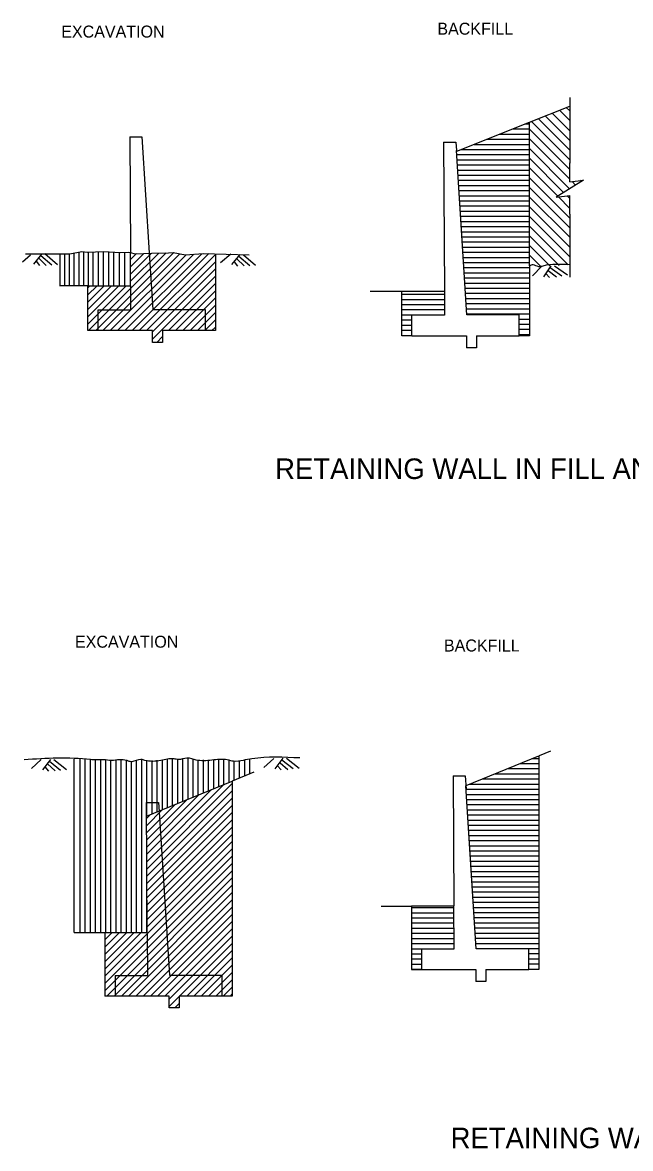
# Model space of a CAD drawing. Extents: x -1666 to -978, y 545 to 809.
# Drawn here: x -1404.2 to -1345, y 544.7 to 654.3 of the extents above; entities that cross this region are included whole.
import ezdxf

# ---------------------------------------------------------------- set-up
doc = ezdxf.new("R2010")
doc.units = 0
for name, color, linetype in [('pp_PRESENTATION', 7, 'Continuous'), ('rd_EARTHWORK', 7, 'Continuous'), ('rd_EARTHWORK-anno', 7, 'Continuous'), ('rd_EXCAVATION-DITCH', 7, 'Continuous')]:
    doc.layers.add(name, color=color, linetype=linetype)

msp = doc.modelspace()

# ---------------------------------------------------------------- linework, layer by layer
at = {"layer": 'pp_PRESENTATION'}
for p, q in [((-1350.93, 646.96), (-1350.93, 640.59)), ((-1350.93, 638.77), (-1350.93, 640.6)), ((-1350.93, 635.6), (-1350.93, 637.43)), ((-1350.93, 635.6), (-1350.93, 629.48)), ((-1403.41, 631.61), (-1404.2, 630.95)), ((-1402.35, 631.71), (-1403.14, 630.76)), ((-1402.61, 631.32), (-1401.9, 630.63)), ((-1402.41, 631.59), (-1401.36, 630.68)), ((-1402.03, 631.78), (-1400.79, 630.71)), ((-1383.93, 631.72), (-1384.92, 630.88)), ((-1383.04, 631.69), (-1383.86, 630.7)), ((-1383.34, 631.26), (-1382.62, 630.57)), ((-1383.13, 631.53), (-1382.08, 630.61)), ((-1382.69, 631.66), (-1381.51, 630.64)), ((-1402.88, 631.04), (-1402.55, 630.61)), ((-1383.6, 630.98), (-1383.27, 630.55)), ((-1353.66, 630.54), (-1354.56, 629.61)), ((-1352.76, 630.6), (-1353.49, 629.53)), ((-1353.02, 630.14), (-1352.24, 629.52)), ((-1352.84, 630.42), (-1351.71, 629.62)), ((-1352.41, 630.6), (-1351.14, 629.71)), ((-1353.26, 629.83), (-1352.89, 629.44)), ((-1402.39, 582.54), (-1403.34, 581.67)), ((-1401.49, 582.55), (-1402.27, 581.53)), ((-1401.77, 582.11), (-1401.03, 581.45)), ((-1401.58, 582.38), (-1400.49, 581.51)), ((-1401.14, 582.54), (-1399.92, 581.56)), ((-1379.75, 582.65), (-1380.7, 581.77)), ((-1378.87, 582.66), (-1379.63, 581.64)), ((-1379.39, 581.93), (-1379.03, 581.52)), ((-1379.13, 582.22), (-1378.38, 581.57)), ((-1378.95, 582.5), (-1377.85, 581.65)), ((-1378.51, 582.66), (-1377.28, 581.7)), ((-1402.03, 581.82), (-1401.68, 581.4))]:
    msp.add_line(p, q, dxfattribs=at)
msp.add_lwpolyline([(-1350.93, 638.77), (-1349.6, 638.93), (-1352.27, 637.27), (-1350.93, 637.43)], dxfattribs=at)
at = {"layer": 'rd_EARTHWORK'}
for p, q in [((-1354.85, 644.56), (-1350.93, 646.13)), ((-1361.94, 641.74), (-1354.85, 644.56)), ((-1354.85, 630.58), (-1354.85, 644.56)), ((-1393.76, 643.13), (-1392.58, 643.14)), ((-1393.76, 643.13), (-1393.7, 631.88)), ((-1392.58, 643.14), (-1391.87, 631.86)), ((-1363.21, 642.62), (-1362.02, 642.62)), ((-1363.21, 642.62), (-1363.13, 628.13)), ((-1362.02, 642.62), (-1361.97, 641.81)), ((-1360.96, 625.81), (-1361.97, 641.81)), ((-1393.69, 628.65), (-1393.7, 631.88)), ((-1391.87, 631.86), (-1391.52, 626.33)), ((-1385.41, 631.75), (-1385.41, 624.28)), ((-1354.85, 630.58), (-1354.85, 623.76)), ((-1397.85, 628.65), (-1400.59, 628.65)), ((-1397.85, 624.28), (-1397.85, 628.65)), ((-1397.85, 628.65), (-1393.69, 628.65)), ((-1393.69, 628.65), (-1393.68, 626.3)), ((-1370.37, 628.13), (-1367.35, 628.13)), ((-1367.35, 628.13), (-1363.12, 628.13)), ((-1367.29, 623.76), (-1367.29, 628.13)), ((-1363.13, 628.12), (-1363.12, 625.78)), ((-1396.85, 626.3), (-1393.68, 626.3)), ((-1391.52, 626.33), (-1386.41, 626.33)), ((-1386.41, 626.33), (-1386.41, 624.28)), ((-1363.12, 625.78), (-1366.29, 625.78)), ((-1355.85, 625.81), (-1360.96, 625.81)), ((-1355.85, 623.76), (-1355.85, 625.81)), ((-1391.55, 624.28), (-1397.85, 624.28)), ((-1391.55, 623.14), (-1391.55, 624.28)), ((-1385.41, 624.28), (-1390.57, 624.28)), ((-1390.57, 624.28), (-1390.57, 623.14)), ((-1385.41, 624.28), (-1385.41, 624.28)), ((-1366.29, 623.76), (-1367.29, 623.76)), ((-1366.29, 623.76), (-1360.99, 623.76)), ((-1360.99, 623.76), (-1360.99, 622.62)), ((-1360.02, 623.76), (-1360.02, 622.62)), ((-1360.02, 623.76), (-1355.85, 623.76)), ((-1354.85, 623.76), (-1355.85, 623.76)), ((-1354.85, 623.76), (-1354.85, 623.76)), ((-1390.57, 623.14), (-1391.55, 623.14)), ((-1360.02, 622.62), (-1360.99, 622.62)), ((-1352.81, 583.36), (-1353.9, 582.91)), ((-1361.03, 580), (-1353.93, 582.9)), ((-1353.93, 582.9), (-1353.93, 562.09)), ((-1381.67, 581.3), (-1383.79, 580.43)), ((-1362.28, 580.94), (-1361.1, 580.94)), ((-1362.28, 580.94), (-1362.22, 568.31)), ((-1361.1, 580.94), (-1361.02, 579.65)), ((-1392.13, 577.02), (-1383.79, 580.43)), ((-1383.79, 580.43), (-1383.79, 559.51)), ((-1360.04, 564.13), (-1361.04, 579.99)), ((-1392.14, 578.37), (-1390.96, 578.37)), ((-1392.08, 565.7), (-1392.14, 578.37)), ((-1390.96, 578.37), (-1390.9, 577.49)), ((-1390.89, 577.4), (-1389.9, 561.56)), ((-1369.3, 568.27), (-1366.33, 568.27)), ((-1362.22, 568.27), (-1366.33, 568.27)), ((-1366.33, 568.27), (-1366.33, 562.09)), ((-1362.2, 564.11), (-1362.22, 568.27)), ((-1399.16, 565.7), (-1399.16, 565.7)), ((-1399.16, 565.7), (-1392.07, 565.7)), ((-1396.18, 565.7), (-1396.18, 559.51)), ((-1392.08, 565.7), (-1392.05, 561.53)), ((-1365.33, 562.09), (-1365.33, 564.11)), ((-1365.33, 564.11), (-1362.2, 564.11)), ((-1354.93, 564.13), (-1360.04, 564.13)), ((-1354.93, 562.08), (-1354.93, 564.13)), ((-1395.19, 561.53), (-1392.05, 561.53)), ((-1395.18, 561.53), (-1395.18, 559.51)), ((-1389.9, 561.56), (-1384.79, 561.56)), ((-1384.79, 561.56), (-1384.79, 559.51)), ((-1366.33, 562.09), (-1365.33, 562.09)), ((-1365.33, 562.09), (-1360.07, 562.09)), ((-1360.07, 562.09), (-1360.07, 560.94)), ((-1359.09, 562.09), (-1359.09, 560.94)), ((-1359.09, 562.09), (-1354.93, 562.09)), ((-1353.93, 562.09), (-1354.96, 562.09)), ((-1353.93, 562.09), (-1353.93, 562.09)), ((-1359.09, 560.94), (-1360.07, 560.94)), ((-1389.92, 559.51), (-1396.18, 559.51)), ((-1389.92, 558.37), (-1389.92, 559.51)), ((-1383.79, 559.51), (-1388.95, 559.51)), ((-1388.95, 559.51), (-1388.95, 558.37)), ((-1383.79, 559.51), (-1383.79, 559.51)), ((-1383.79, 559.51), (-1383.79, 559.51)), ((-1388.95, 558.37), (-1389.92, 558.37))]:
    msp.add_line(p, q, dxfattribs=at)
for points in [[(-1403.92, 631.74), (-1399.58, 631.76), (-1398.44, 631.99), (-1397.88, 631.92), (-1396.33, 631.97), (-1394.66, 631.87), (-1393.9, 631.92), (-1393.73, 631.88)], [(-1393.73, 631.88), (-1393.22, 631.76), (-1391.6, 631.81), (-1389.99, 631.85), (-1389.54, 631.89), (-1388.35, 631.65), (-1386.62, 631.79), (-1382.13, 631.66)], [(-1367.29, 623.82), (-1366.29, 623.82)], [(-1355.77, 582.15), (-1353.93, 582.15)], [(-1354.55, 582.65), (-1353.93, 582.65)], [(-1358.22, 581.15), (-1353.93, 581.15)], [(-1356.99, 581.65), (-1353.93, 581.65)], [(-1360.66, 580.15), (-1353.93, 580.15)], [(-1359.44, 580.65), (-1353.93, 580.65)], [(-1392.12, 573.29), (-1385.79, 579.61)], [(-1392.12, 573.99), (-1386.99, 579.12)], [(-1392.12, 574.7), (-1388.19, 578.63)], [(-1361.02, 579.65), (-1353.93, 579.65)], [(-1360.99, 579.15), (-1353.93, 579.15)], [(-1360.95, 578.65), (-1353.93, 578.65)], [(-1392.14, 578.21), (-1392.14, 578.22)], [(-1392.14, 577.51), (-1392.13, 577.52)], [(-1392.13, 575.4), (-1389.38, 578.14)], [(-1392.13, 576.1), (-1390.58, 577.66)], [(-1360.92, 578.15), (-1353.93, 578.15)], [(-1360.89, 577.65), (-1353.93, 577.65)], [(-1392.13, 576.81), (-1391.77, 577.17)], [(-1360.86, 577.15), (-1353.93, 577.15)], [(-1360.83, 576.65), (-1353.93, 576.65)], [(-1360.8, 576.15), (-1353.93, 576.15)], [(-1360.76, 575.65), (-1353.93, 575.65)], [(-1360.73, 575.15), (-1353.93, 575.15)], [(-1360.7, 574.65), (-1353.93, 574.65)], [(-1360.67, 574.15), (-1353.93, 574.15)], [(-1360.64, 573.65), (-1353.93, 573.65)], [(-1360.61, 573.15), (-1353.93, 573.15)], [(-1360.58, 572.65), (-1353.93, 572.65)], [(-1360.54, 572.15), (-1353.93, 572.15)], [(-1360.51, 571.65), (-1353.93, 571.65)], [(-1360.48, 571.15), (-1353.93, 571.15)], [(-1360.45, 570.65), (-1353.93, 570.65)], [(-1360.42, 570.15), (-1353.93, 570.15)], [(-1392.09, 565.7), (-1392.09, 565.7), (-1392.09, 568.84)], [(-1360.39, 569.65), (-1353.93, 569.65)], [(-1360.35, 569.15), (-1353.93, 569.15)], [(-1366.33, 568.13), (-1362.22, 568.13)], [(-1366.33, 567.63), (-1362.21, 567.63)], [(-1360.32, 568.65), (-1353.93, 568.65)], [(-1360.29, 568.15), (-1353.93, 568.15)], [(-1360.26, 567.65), (-1353.93, 567.65)], [(-1366.33, 567.13), (-1362.21, 567.13)], [(-1366.33, 566.63), (-1362.21, 566.63)], [(-1360.23, 567.15), (-1353.93, 567.15)], [(-1360.2, 566.65), (-1353.93, 566.65)], [(-1399, 565.7), (-1399, 565.7)], [(-1396.18, 562.15), (-1392.64, 565.7)], [(-1396.18, 562.86), (-1393.34, 565.7)], [(-1396.18, 563.57), (-1394.05, 565.7)], [(-1396.18, 564.27), (-1394.76, 565.7)], [(-1396.18, 564.98), (-1395.46, 565.7)], [(-1396.18, 565.69), (-1396.17, 565.7)], [(-1366.33, 566.13), (-1362.21, 566.13)], [(-1366.33, 565.63), (-1362.2, 565.63)], [(-1360.17, 566.15), (-1353.93, 566.15)], [(-1360.13, 565.65), (-1353.93, 565.65)], [(-1366.33, 565.13), (-1362.2, 565.13)], [(-1366.33, 564.63), (-1362.2, 564.63)], [(-1360.1, 565.15), (-1353.93, 565.15)], [(-1360.07, 564.65), (-1353.93, 564.65)], [(-1366.33, 564.13), (-1362.2, 564.13)], [(-1366.33, 563.63), (-1365.33, 563.63)], [(-1360.04, 564.15), (-1353.93, 564.15)], [(-1354.93, 563.65), (-1353.93, 563.65)], [(-1366.33, 563.13), (-1365.33, 563.13)], [(-1366.33, 562.63), (-1365.33, 562.63)], [(-1354.93, 563.15), (-1353.93, 563.15)], [(-1354.93, 562.65), (-1353.93, 562.65)], [(-1366.33, 562.13), (-1365.33, 562.13)], [(-1354.93, 562.15), (-1353.93, 562.15), (-1353.93, 562.15)], [(-1389.92, 558.51), (-1388.95, 559.48)], [(-1389.36, 558.37), (-1388.95, 558.78)]]:
    msp.add_lwpolyline(points, dxfattribs=at)
for points in [[(-1350.95, 630.68), (-1353.57, 630.56), (-1353.95, 630.5), (-1354.51, 630.68), (-1354.85, 630.58)], [(-1404.05, 582.55), (-1397.57, 582.57), (-1397.1, 582.53), (-1396.34, 582.55), (-1395.53, 582.48), (-1394.06, 582.47), (-1393.97, 582.43), (-1393.54, 582.36), (-1392.67, 582.57), (-1392.32, 582.49), (-1390.73, 582.48), (-1389.48, 582.64), (-1389, 582.56), (-1388.2, 582.7), (-1387.32, 582.52), (-1385.78, 582.51), (-1384.27, 582.53), (-1383.66, 582.4), (-1382.7, 582.49), (-1381.88, 582.64), (-1377.21, 582.72)]]:
    msp.add_spline(points, degree=3, dxfattribs=at)
at = {"layer": 'rd_EARTHWORK-anno'}
for p, q in [((-1396.85, 624.28), (-1396.85, 626.3)), ((-1366.29, 623.76), (-1366.29, 625.78))]:
    msp.add_line(p, q, dxfattribs=at)
at = {"layer": 'rd_EXCAVATION-DITCH'}
for p, q in [((-1394.95, 624.28), (-1387.51, 631.72)), ((-1393.54, 624.28), (-1386.05, 631.77)), ((-1392.83, 624.28), (-1385.41, 631.7)), ((-1392.12, 624.28), (-1385.41, 630.99)), ((-1391.55, 624.15), (-1385.41, 630.29)), ((-1391.55, 623.44), (-1385.41, 629.58)), ((-1390, 624.28), (-1385.41, 628.87)), ((-1389.3, 624.28), (-1385.41, 628.16)), ((-1388.59, 624.28), (-1385.41, 627.46)), ((-1387.88, 624.28), (-1385.41, 626.75)), ((-1387.17, 624.28), (-1385.41, 626.04)), ((-1386.47, 624.28), (-1385.41, 625.34)), ((-1385.76, 624.28), (-1385.41, 624.63)), ((-1399.16, 565.7), (-1399.16, 582.57))]:
    msp.add_line(p, q, dxfattribs=at)
for points in [[(-1350.93, 643.73), (-1352.65, 645.44)], [(-1350.93, 644.72), (-1351.94, 645.73)], [(-1350.93, 645.66), (-1351.27, 646)], [(-1355.23, 644.41), (-1354.85, 644.41)], [(-1350.93, 640.9), (-1354.67, 644.64)], [(-1350.93, 641.84), (-1354, 644.91)], [(-1350.93, 642.78), (-1353.32, 645.18)], [(-1357.73, 643.41), (-1354.85, 643.41)], [(-1356.48, 643.91), (-1354.85, 643.91)], [(-1350.93, 639.96), (-1354.85, 643.88)], [(-1360.24, 642.41), (-1354.85, 642.41)], [(-1358.99, 642.91), (-1354.85, 642.91)], [(-1350.93, 639.01), (-1354.85, 642.93)], [(-1361.95, 641.41), (-1354.85, 641.41)], [(-1361.49, 641.91), (-1354.85, 641.91)], [(-1350.95, 638.09), (-1354.85, 641.99)], [(-1351.53, 637.73), (-1354.85, 641.05)], [(-1361.91, 640.91), (-1354.85, 640.91)], [(-1361.88, 640.41), (-1354.85, 640.41)], [(-1352.11, 637.36), (-1354.85, 640.11)], [(-1361.85, 639.91), (-1354.85, 639.91)], [(-1361.82, 639.41), (-1354.85, 639.41)], [(-1361.79, 638.91), (-1354.85, 638.91)], [(-1350.93, 635.24), (-1354.85, 639.16)], [(-1349.79, 638.81), (-1349.88, 638.9)], [(-1361.76, 638.41), (-1354.85, 638.41)], [(-1361.72, 637.91), (-1354.85, 637.91)], [(-1350.93, 634.3), (-1354.85, 638.22)], [(-1350.37, 638.45), (-1350.71, 638.79)], [(-1361.69, 637.41), (-1354.85, 637.41)], [(-1361.66, 636.91), (-1354.85, 636.91)], [(-1350.93, 633.36), (-1354.85, 637.28)], [(-1350.93, 636.18), (-1352.04, 637.29)], [(-1350.93, 637.13), (-1351.2, 637.4)], [(-1361.63, 636.41), (-1354.85, 636.41)], [(-1361.6, 635.91), (-1354.85, 635.91)], [(-1350.93, 632.41), (-1354.85, 636.33)], [(-1361.57, 635.41), (-1354.85, 635.41)], [(-1361.54, 634.91), (-1354.85, 634.91)], [(-1350.93, 631.47), (-1354.85, 635.39)], [(-1361.5, 634.41), (-1354.85, 634.41)], [(-1361.47, 633.91), (-1354.85, 633.91)], [(-1361.44, 633.41), (-1354.85, 633.41)], [(-1351.08, 630.68), (-1354.85, 634.45)], [(-1351.98, 630.63), (-1354.85, 633.51)], [(-1361.41, 632.91), (-1354.85, 632.91)], [(-1361.38, 632.41), (-1354.85, 632.41)], [(-1352.88, 630.59), (-1354.85, 632.56)], [(-1400.55, 628.65), (-1400.55, 631.75)], [(-1400.09, 628.65), (-1400.09, 631.76)], [(-1399.63, 628.65), (-1399.63, 631.76)], [(-1399.17, 628.65), (-1399.17, 631.84)], [(-1398.7, 628.65), (-1398.7, 631.94)], [(-1398.22, 628.65), (-1398.22, 631.96)], [(-1397.78, 628.65), (-1397.78, 631.92)], [(-1397.78, 624.28), (-1390.22, 631.84)], [(-1397.31, 628.65), (-1397.31, 631.93)], [(-1397.07, 624.28), (-1389.48, 631.88)], [(-1396.81, 628.65), (-1396.81, 631.95)], [(-1396.37, 624.28), (-1388.89, 631.76)], [(-1396.31, 628.65), (-1396.31, 631.96)], [(-1395.81, 628.65), (-1395.81, 631.93)], [(-1395.66, 624.28), (-1388.28, 631.66)], [(-1395.31, 628.65), (-1395.31, 631.9)], [(-1394.77, 628.65), (-1394.77, 631.87)], [(-1394.24, 624.28), (-1386.76, 631.76)], [(-1394.23, 628.65), (-1394.23, 631.9)], [(-1393.7, 630.48), (-1392.39, 631.79)], [(-1393.7, 631.19), (-1393.12, 631.77)], [(-1393.69, 629.08), (-1390.94, 631.83)], [(-1393.69, 629.78), (-1391.66, 631.81)], [(-1361.35, 631.91), (-1354.85, 631.91)], [(-1361.31, 631.41), (-1354.85, 631.41)], [(-1353.76, 630.53), (-1354.85, 631.62)], [(-1361.28, 630.91), (-1354.85, 630.91)], [(-1361.25, 630.41), (-1354.85, 630.41)], [(-1354.78, 630.6), (-1354.85, 630.68)], [(-1361.22, 629.91), (-1354.85, 629.91)], [(-1361.19, 629.41), (-1354.85, 629.41)], [(-1397.85, 624.92), (-1394.12, 628.65)], [(-1397.85, 625.63), (-1394.82, 628.65)], [(-1397.85, 626.33), (-1395.53, 628.65)], [(-1397.85, 627.04), (-1396.24, 628.65)], [(-1397.85, 627.75), (-1396.94, 628.65)], [(-1397.85, 628.46), (-1397.65, 628.65)], [(-1361.16, 628.91), (-1354.85, 628.91)], [(-1361.13, 628.41), (-1354.85, 628.41)], [(-1361.09, 627.91), (-1354.85, 627.91)], [(-1367.29, 627.82), (-1363.13, 627.82)], [(-1367.29, 627.32), (-1363.13, 627.32)], [(-1367.29, 626.82), (-1363.12, 626.82)], [(-1361.06, 627.41), (-1354.85, 627.41)], [(-1361.03, 626.91), (-1354.85, 626.91)], [(-1367.29, 626.32), (-1363.12, 626.32)], [(-1367.29, 625.82), (-1363.12, 625.82)], [(-1361, 626.41), (-1354.85, 626.41)], [(-1360.97, 625.91), (-1354.85, 625.91)], [(-1367.29, 625.32), (-1366.29, 625.32)], [(-1367.29, 624.82), (-1366.29, 624.82)], [(-1355.85, 625.41), (-1354.85, 625.41)], [(-1355.85, 624.91), (-1354.85, 624.91)], [(-1391.14, 623.14), (-1390.57, 623.71)], [(-1367.29, 624.32), (-1366.29, 624.32)], [(-1355.85, 624.41), (-1354.85, 624.41)], [(-1355.85, 623.91), (-1354.85, 623.91), (-1354.85, 623.91)], [(-1398.59, 565.7), (-1398.59, 582.57)], [(-1398.09, 565.7), (-1398.09, 582.57)], [(-1397.59, 565.7), (-1397.59, 582.57)], [(-1397.09, 565.7), (-1397.09, 582.53)], [(-1396.59, 565.7), (-1396.59, 582.55)], [(-1396.09, 565.7), (-1396.09, 582.54)], [(-1395.59, 565.7), (-1395.59, 582.49)], [(-1395.09, 565.7), (-1395.09, 582.48)], [(-1394.59, 565.7), (-1394.59, 582.49)], [(-1394.09, 565.7), (-1394.09, 582.48)], [(-1393.59, 565.7), (-1393.59, 582.36)], [(-1393.09, 565.7), (-1393.09, 582.47)], [(-1392.59, 565.7), (-1392.59, 582.56)], [(-1392.09, 577.04), (-1392.09, 582.48)], [(-1391.59, 577.24), (-1391.59, 582.46)], [(-1391.09, 577.45), (-1391.09, 582.47)], [(-1390.59, 577.65), (-1390.59, 582.49)], [(-1390.09, 577.85), (-1390.09, 582.56)], [(-1389.59, 578.06), (-1389.59, 582.64)], [(-1389.09, 578.26), (-1389.09, 582.57)], [(-1388.59, 578.47), (-1388.59, 582.64)], [(-1388.09, 578.67), (-1388.09, 582.69)], [(-1387.59, 578.88), (-1387.59, 582.55)], [(-1387.09, 579.08), (-1387.09, 582.52)], [(-1386.59, 579.29), (-1386.59, 582.51)], [(-1386.09, 579.49), (-1386.09, 582.51)], [(-1385.59, 579.69), (-1385.59, 582.52)], [(-1385.09, 579.9), (-1385.09, 582.52)], [(-1384.59, 580.1), (-1384.59, 582.53)], [(-1384.09, 580.31), (-1384.09, 582.5)], [(-1383.59, 580.51), (-1383.59, 582.4)], [(-1383.09, 580.72), (-1383.09, 582.44)], [(-1382.59, 582.51), (-1382.59, 580.92)], [(-1382.09, 581.12), (-1382.09, 582.62)], [(-1392.11, 571.88), (-1383.79, 580.2)], [(-1392.11, 572.59), (-1384.6, 580.1)], [(-1392.1, 571.18), (-1383.79, 579.49)], [(-1392.1, 570.48), (-1383.79, 578.79)], [(-1392.1, 569.77), (-1383.79, 578.08)], [(-1392.09, 569.07), (-1383.79, 577.37)], [(-1392.09, 568.36), (-1392.09, 568.37), (-1392.09, 568.37), (-1383.79, 576.67)], [(-1392.09, 567.66), (-1392.09, 567.66), (-1392.09, 567.66), (-1383.79, 575.96)], [(-1392.09, 566.95), (-1392.08, 566.96), (-1392.08, 566.96), (-1383.79, 575.25)], [(-1392.09, 566.24), (-1392.08, 566.26), (-1392.08, 566.26), (-1383.79, 574.55)], [(-1396.18, 561.44), (-1383.79, 573.84)], [(-1396.18, 560.74), (-1383.79, 573.13)], [(-1396.18, 560.03), (-1383.79, 572.42)], [(-1395.99, 559.51), (-1383.79, 571.72)], [(-1395.29, 559.51), (-1383.79, 571.01)], [(-1394.58, 559.51), (-1383.79, 570.3)], [(-1393.87, 559.51), (-1383.79, 569.6)], [(-1393.17, 559.51), (-1383.79, 568.89)], [(-1392.46, 559.51), (-1383.79, 568.18)], [(-1391.75, 559.51), (-1383.79, 567.47)], [(-1391.05, 559.51), (-1383.79, 566.77)], [(-1390.34, 559.51), (-1383.79, 566.06)], [(-1389.92, 559.22), (-1383.79, 565.35)], [(-1388.92, 559.51), (-1383.79, 564.65)], [(-1388.22, 559.51), (-1383.79, 563.94)], [(-1387.51, 559.51), (-1383.79, 563.23)], [(-1386.8, 559.51), (-1383.79, 562.53)], [(-1386.1, 559.51), (-1383.79, 561.82)], [(-1385.39, 559.51), (-1383.79, 561.11)], [(-1384.68, 559.51), (-1383.79, 560.4)], [(-1383.97, 559.51), (-1383.79, 559.7)]]:
    msp.add_lwpolyline(points, dxfattribs=at)

# ---------------------------------------------------------------- texts
at = {"layer": 'rd_EARTHWORK-anno'}
for s, p in [('BACKFILL', (-1363.82, 653.08)), ('EXCAVATION', (-1400.43, 652.8)), ('EXCAVATION', (-1399.09, 593.42)), ('BACKFILL', (-1363.18, 593.05))]:
    msp.add_text(s, height=1.167, rotation=0.0168, dxfattribs=at).set_placement(p)
for s, p in [('RETAINING WALL IN FILL AND CUT', (-1379.61, 609.84)), ('RETAINING WALL IN CUT', (-1362.53, 544.71))]:
    msp.add_text(s, height=2, dxfattribs=at).set_placement(p)

doc.saveas('drawing.dxf')
